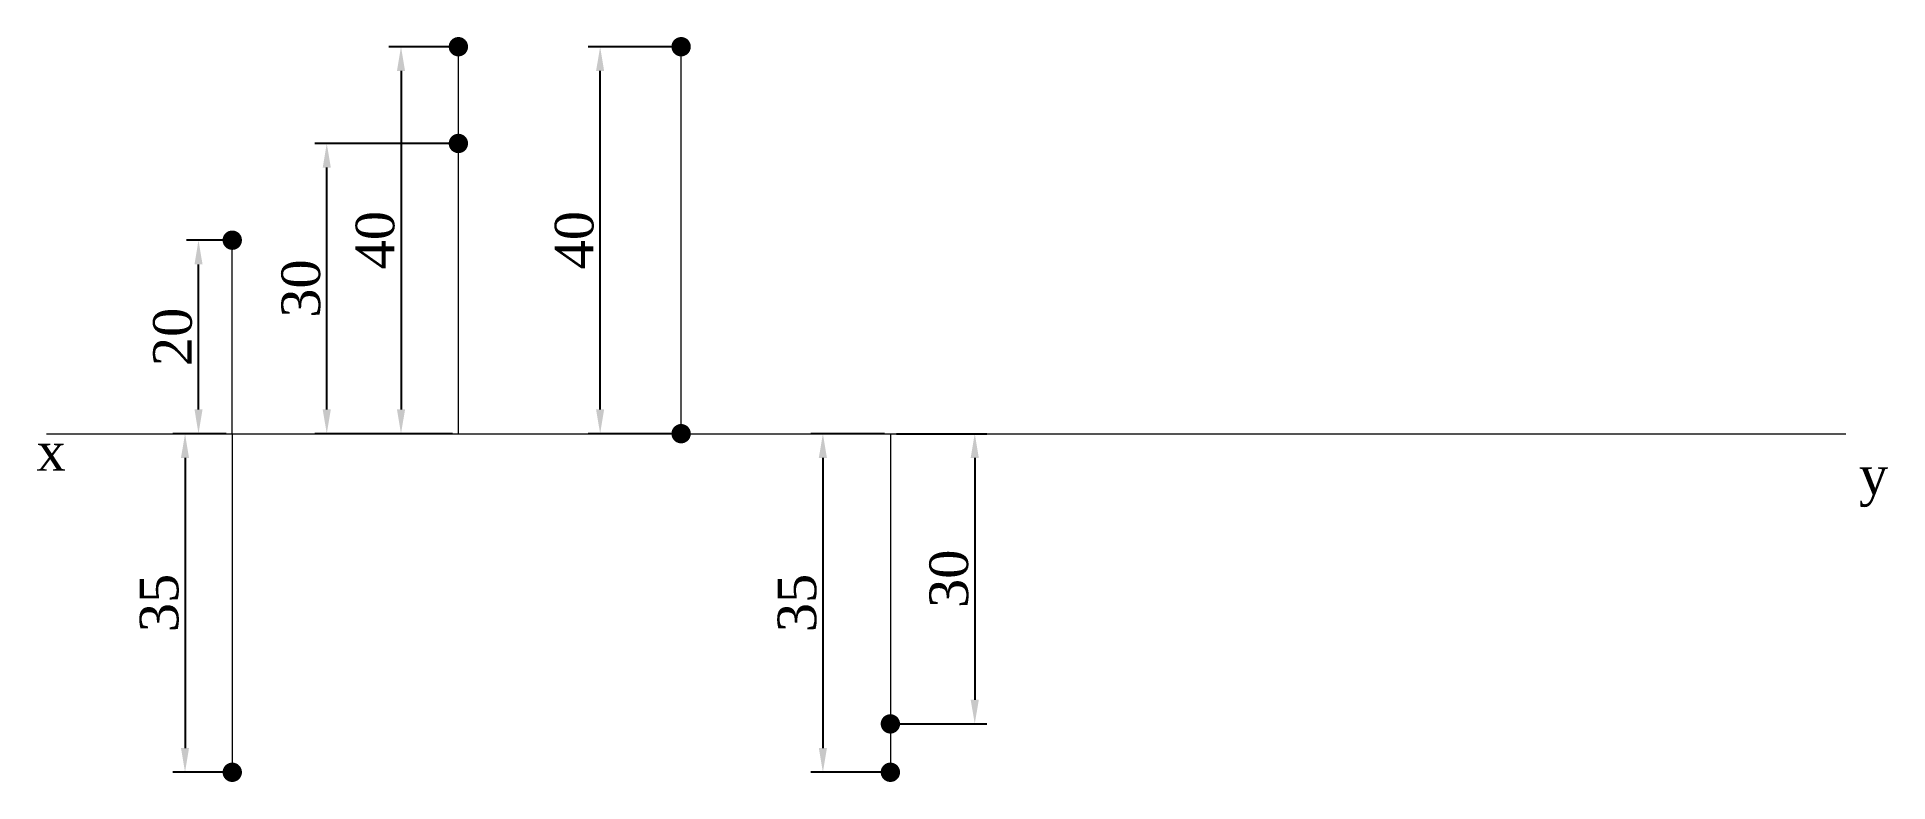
# Paper-space layout 'Layout7' of a CAD drawing. Header units: millimetres. Extents: x 40 to 232, y 61 to 138.
import ezdxf

# ---------------------------------------------------------------- set-up
doc = ezdxf.new("R2010")
doc.units = ezdxf.units.MM
doc.layers.add('PROJECTION LINE', color=5, linetype='Continuous', lineweight=5)
doc.layers.add('XY LINE', color=1, linetype='Continuous', lineweight=15)
doc.styles.get("Standard").update_dxf_attribs({"font": 'times.ttf', "height": 4})
doc.dimstyles.new('ISO-25', dxfattribs={"dimtxt": 4, "dimasz": 2.5, "dimexe": 1.25, "dimexo": 0.625, "dimtad": 1, "dimtoh": 1, "dimtxsty": 'Standard', "dimcen": 2.5, "dimadec": 0, "dimazin": 0, "dimtfac": 1, "dimtmove": 0, "dimatfit": 3, "dimfxl": 1, "dimarcsym": 0})

# ---------------------------------------------------------------- blocks, each defined once
blk = doc.blocks.new('*D27')
at = {"layer": 'Defpoints', "color": 0, "transparency": 16777216}
for p in [(57.09, 116.72), (60.58, 116.72), (60.58, 96.72)]:
    blk.add_point(p, dxfattribs=at)
at = {"layer": 'PROJECTION LINE', "color": 0, "lineweight": -2, "transparency": 16777216}
for p, q in [((59.96, 116.72), (55.84, 116.72)), ((57.09, 99.22), (57.09, 114.22)), ((59.96, 96.72), (55.84, 96.72))]:
    blk.add_line(p, q, dxfattribs=at)
at = {"layer": 'PROJECTION LINE', "color": 0, "transparency": 16777216}
for points in [[(56.68, 114.22), (57.51, 114.22), (57.09, 116.72)], [(56.68, 99.22), (57.51, 99.22), (57.09, 96.72)]]:
    blk.add_solid(points, dxfattribs=at)
at = {"layer": 'PROJECTION LINE', "color": 0, "transparency": 16777216, "insert": (54.43, 106.72), "char_height": 4, "attachment_point": 5, "rotation": 90}
blk.add_mtext('20', dxfattribs=at)
blk = doc.blocks.new('*D28')
at = {"layer": 'Defpoints', "color": 0, "transparency": 16777216}
for p in [(60.58, 96.72), (55.7, 61.72), (60.58, 61.72)]:
    blk.add_point(p, dxfattribs=at)
at = {"layer": 'PROJECTION LINE', "color": 0, "lineweight": -2, "transparency": 16777216}
for p, q in [((59.96, 96.72), (54.45, 96.72)), ((55.7, 94.22), (55.7, 64.22)), ((59.96, 61.72), (54.45, 61.72))]:
    blk.add_line(p, q, dxfattribs=at)
at = {"layer": 'PROJECTION LINE', "color": 0, "transparency": 16777216}
for points in [[(55.28, 94.22), (56.11, 94.22), (55.7, 96.72)], [(55.28, 64.22), (56.11, 64.22), (55.7, 61.72)]]:
    blk.add_solid(points, dxfattribs=at)
at = {"layer": 'PROJECTION LINE', "color": 0, "transparency": 16777216, "insert": (53.04, 79.22), "char_height": 4, "attachment_point": 5, "rotation": 90}
blk.add_mtext('35', dxfattribs=at)
blk = doc.blocks.new('*D29')
at = {"layer": 'Defpoints', "color": 0, "transparency": 16777216}
for p in [(83.97, 136.72), (78.04, 96.72), (83.97, 96.72)]:
    blk.add_point(p, dxfattribs=at)
at = {"layer": 'PROJECTION LINE', "color": 0, "lineweight": -2, "transparency": 16777216}
for p, q in [((83.35, 136.72), (76.79, 136.72)), ((78.04, 134.22), (78.04, 99.22)), ((83.35, 96.72), (76.79, 96.72))]:
    blk.add_line(p, q, dxfattribs=at)
at = {"layer": 'PROJECTION LINE', "color": 0, "transparency": 16777216}
for points in [[(77.62, 134.22), (78.46, 134.22), (78.04, 136.72)], [(77.62, 99.22), (78.46, 99.22), (78.04, 96.72)]]:
    blk.add_solid(points, dxfattribs=at)
at = {"layer": 'PROJECTION LINE', "color": 0, "transparency": 16777216, "insert": (75.38, 116.72), "char_height": 4, "attachment_point": 5, "rotation": 90}
blk.add_mtext('40', dxfattribs=at)
blk = doc.blocks.new('*D30')
at = {"layer": 'Defpoints', "color": 0, "transparency": 16777216}
for p in [(70.36, 126.72), (83.97, 126.72), (83.97, 96.72)]:
    blk.add_point(p, dxfattribs=at)
at = {"layer": 'PROJECTION LINE', "color": 0, "lineweight": -2, "transparency": 16777216}
for p, q in [((83.35, 126.72), (69.11, 126.72)), ((70.36, 99.22), (70.36, 124.22)), ((83.35, 96.72), (69.11, 96.72))]:
    blk.add_line(p, q, dxfattribs=at)
at = {"layer": 'PROJECTION LINE', "color": 0, "transparency": 16777216}
for points in [[(69.94, 124.22), (70.78, 124.22), (70.36, 126.72)], [(69.94, 99.22), (70.78, 99.22), (70.36, 96.72)]]:
    blk.add_solid(points, dxfattribs=at)
at = {"layer": 'PROJECTION LINE', "color": 0, "transparency": 16777216, "insert": (67.7, 111.72), "char_height": 4, "attachment_point": 5, "rotation": 90}
blk.add_mtext('30', dxfattribs=at)
blk = doc.blocks.new('*D31')
at = {"layer": 'Defpoints', "color": 0, "transparency": 16777216}
for p in [(98.64, 136.72), (107.02, 136.72), (107.02, 96.72)]:
    blk.add_point(p, dxfattribs=at)
at = {"layer": 'PROJECTION LINE', "color": 0, "lineweight": -2, "transparency": 16777216}
for p, q in [((106.39, 136.72), (97.39, 136.72)), ((98.64, 99.22), (98.64, 134.22)), ((106.39, 96.72), (97.39, 96.72))]:
    blk.add_line(p, q, dxfattribs=at)
at = {"layer": 'PROJECTION LINE', "color": 0, "transparency": 16777216}
for points in [[(98.22, 134.22), (99.05, 134.22), (98.64, 136.72)], [(98.22, 99.22), (99.05, 99.22), (98.64, 96.72)]]:
    blk.add_solid(points, dxfattribs=at)
at = {"layer": 'PROJECTION LINE', "color": 0, "transparency": 16777216, "insert": (95.98, 116.72), "char_height": 4, "attachment_point": 5, "rotation": 90}
blk.add_mtext('40', dxfattribs=at)
blk = doc.blocks.new('*D32')
at = {"layer": 'Defpoints', "color": 0, "transparency": 16777216}
for p in [(128.66, 96.72), (121.68, 61.72), (128.66, 61.72)]:
    blk.add_point(p, dxfattribs=at)
at = {"layer": 'PROJECTION LINE', "color": 0, "lineweight": -2, "transparency": 16777216}
for p, q in [((128.04, 96.72), (120.43, 96.72)), ((121.68, 94.22), (121.68, 64.22)), ((128.04, 61.72), (120.43, 61.72))]:
    blk.add_line(p, q, dxfattribs=at)
at = {"layer": 'PROJECTION LINE', "color": 0, "transparency": 16777216}
for points in [[(121.26, 94.22), (122.1, 94.22), (121.68, 96.72)], [(121.26, 64.22), (122.1, 64.22), (121.68, 61.72)]]:
    blk.add_solid(points, dxfattribs=at)
at = {"layer": 'PROJECTION LINE', "color": 0, "transparency": 16777216, "insert": (119.02, 79.22), "char_height": 4, "attachment_point": 5, "rotation": 90}
blk.add_mtext('35', dxfattribs=at)
blk = doc.blocks.new('*D33')
at = {"layer": 'Defpoints', "color": 0, "transparency": 16777216}
for p in [(128.66, 96.72), (128.66, 66.72), (137.39, 66.72)]:
    blk.add_point(p, dxfattribs=at)
at = {"layer": 'PROJECTION LINE', "color": 0, "lineweight": -2, "transparency": 16777216}
for p, q in [((129.29, 96.72), (138.64, 96.72)), ((137.39, 94.22), (137.39, 69.22)), ((129.29, 66.72), (138.64, 66.72))]:
    blk.add_line(p, q, dxfattribs=at)
at = {"layer": 'PROJECTION LINE', "color": 0, "transparency": 16777216}
for points in [[(136.97, 94.22), (137.81, 94.22), (137.39, 96.72)], [(136.97, 69.22), (137.81, 69.22), (137.39, 66.72)]]:
    blk.add_solid(points, dxfattribs=at)
at = {"layer": 'PROJECTION LINE', "color": 0, "transparency": 16777216, "insert": (134.73, 81.72), "char_height": 4, "attachment_point": 5, "rotation": 90}
blk.add_mtext('30', dxfattribs=at)

psp = doc.layouts.new('Layout7')

# ---------------------------------------------------------------- linework, layer by layer
at = {"layer": 'PROJECTION LINE'}
for p, q in [((83.975, 96.72), (83.975, 136.72)), ((107.017, 96.72), (107.017, 136.72)), ((60.584, 96.72), (60.584, 116.72)), ((60.584, 96.72), (60.584, 61.72)), ((128.662, 96.72), (128.662, 61.72))]:
    psp.add_line(p, q, dxfattribs=at)
at = {"layer": 'PROJECTION LINE', "const_width": 1}
for points in [[(83.475, 136.72, 1), (84.475, 136.72, 1)], [(106.517, 136.72, 1), (107.517, 136.72, 1)], [(83.475, 126.72, 1), (84.475, 126.72, 1)], [(60.084, 116.72, 1), (61.084, 116.72, 1)], [(106.517, 96.72, 1), (107.517, 96.72, 1)], [(128.162, 66.72, 1), (129.162, 66.72, 1)], [(60.084, 61.72, 1), (61.084, 61.72, 1)], [(128.162, 61.72, 1), (129.162, 61.72, 1)]]:
    psp.add_lwpolyline(points, format="xyb", close=True, dxfattribs=at)
at = {"layer": 'XY LINE'}
psp.add_line((41.382, 96.72), (227.49, 96.72), dxfattribs=at)

# ---------------------------------------------------------------- texts
for s, p in [('x', (40.335, 92.883)), ('y', (228.86, 90.442))]:
    psp.add_text(s, height=4, dxfattribs=at).set_placement(p)

# ---------------------------------------------------------------- dimensions: what is measured, and where the dimension line sits
at = {"layer": 'PROJECTION LINE'}
for base, p1, p2, picture, middle in [((78.04, 96.72), (83.975, 136.72), (83.975, 96.72), '*D29', (75.38, 116.72)), ((98.638, 136.72), (107.017, 96.72), (107.017, 136.72), '*D31', (95.978, 116.72)), ((70.359, 126.72), (83.975, 96.72), (83.975, 126.72), '*D30', (67.699, 111.72)), ((57.092, 116.72), (60.584, 96.72), (60.584, 116.72), '*D27', (54.433, 106.72)), ((55.696, 61.72), (60.584, 96.72), (60.584, 61.72), '*D28', (53.036, 79.22)), ((121.68, 61.72), (128.662, 96.72), (128.662, 61.72), '*D32', (119.02, 79.22)), ((137.39, 66.72), (128.662, 96.72), (128.662, 66.72), '*D33', (134.731, 81.72))]:
    dim = psp.add_linear_dim(base=base, p1=p1, p2=p2, angle=90, dimstyle='ISO-25', dxfattribs=at)
    dim.commit()
    dim.dimension.update_dxf_attribs({"geometry": picture, "text_midpoint": middle})

doc.saveas('drawing.dxf')
